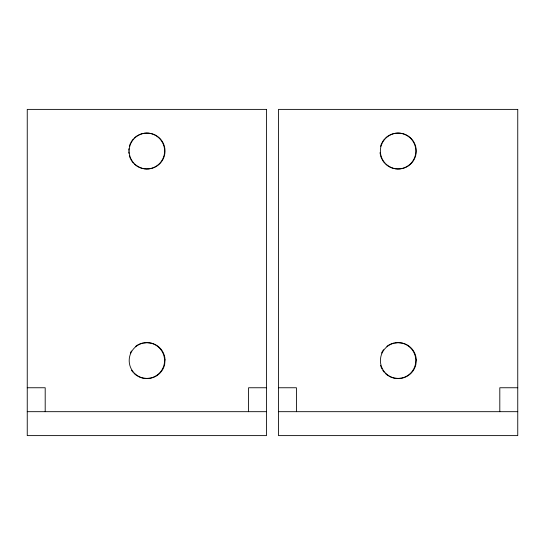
<?xml version="1.0" encoding="UTF-8"?>
<svg xmlns="http://www.w3.org/2000/svg" width="545" height="545" viewBox="0 0 545 545"><rect width="100%" height="100%" fill="white"/><g stroke="black" fill="none" stroke-linecap="round" stroke-linejoin="round"><path stroke-width="0.82" d="M143.499 342.996L147.32 342.642A17.944 17.944 0 0 1 150.604 378.073L145.937 378.503A17.944 17.944 0 0 1 137.735 376.159M394.73 342.996L398.552 342.642A17.944 17.944 0 0 1 401.835 378.073L397.176 378.503A17.944 17.944 0 0 1 388.967 376.159M27.25 387.754L45.194 387.754L45.194 411.679M266.519 387.754L248.575 387.754L248.575 411.679M278.481 387.754L296.425 387.754L296.425 411.679M517.75 387.754L499.806 387.754L499.806 411.679M27.25 411.679L266.519 411.679M278.481 411.679L517.75 411.679M137.067 375.757A17.944 17.944 0 0 1 134.002 373.325M132.946 372.181A17.944 17.944 0 0 1 131.543 370.293M130.33 353.071A17.944 17.944 0 0 1 131.447 351.007M135.63 346.395A17.944 17.944 0 0 1 138.26 344.699M138.955 344.351A17.944 17.944 0 0 1 142.654 343.071M138.396 135.112A17.944 17.944 0 0 1 161.538 140.951A17.944 17.944 0 0 1 158.425 164.604A17.944 17.944 0 0 1 134.561 164.256M133.464 163.153A17.944 17.944 0 0 1 131.147 159.998M130.773 159.317A17.944 17.944 0 0 1 129.356 155.672M128.899 153.37A17.944 17.944 0 0 1 128.763 151.803M128.763 150.25A17.944 17.944 0 0 1 128.899 148.683M129.356 146.38A17.944 17.944 0 0 1 130.773 142.736M131.147 142.054A17.944 17.944 0 0 1 133.464 138.9M134.561 137.803A17.944 17.944 0 0 1 137.715 135.487M388.299 375.757A17.944 17.944 0 0 1 385.233 373.325M384.177 372.181A17.944 17.944 0 0 1 382.774 370.293M381.991 368.945A17.944 17.944 0 0 1 380.553 365.3M381.561 353.071A17.944 17.944 0 0 1 383.564 349.727M386.861 346.395A17.944 17.944 0 0 1 389.491 344.699M390.186 344.351A17.944 17.944 0 0 1 393.885 343.071M389.634 135.112A17.944 17.944 0 0 1 412.769 140.951A17.944 17.944 0 0 1 409.656 164.604A17.944 17.944 0 0 1 385.792 164.256M384.695 163.153A17.944 17.944 0 0 1 382.379 159.998M382.004 159.317A17.944 17.944 0 0 1 380.587 155.672M380.246 154.146A17.944 17.944 0 0 1 380.042 152.586M380.587 146.38A17.944 17.944 0 0 1 382.004 142.736M382.379 142.054A17.944 17.944 0 0 1 384.695 138.9M385.792 137.803A17.944 17.944 0 0 1 388.946 135.487M165.067 359.884L164.638 364.55A17.944 17.944 0 0 1 147.824 378.503L143.165 378.073A17.944 17.944 0 0 1 146.448 342.642L151.115 343.071A17.944 17.944 0 0 1 165.067 359.884M416.298 359.884L415.869 364.55A17.944 17.944 0 0 1 399.063 378.503L394.396 378.073A17.944 17.944 0 0 1 397.68 342.642L402.346 343.071A17.944 17.944 0 0 1 416.298 359.884M266.519 109.388L27.25 109.388L27.25 435.612L266.519 435.612L266.519 109.388M517.75 109.388L278.481 109.388L278.481 435.612L517.75 435.612L517.75 109.388M138.103 166.566A17.944 17.944 0 0 0 165.026 151.026A17.944 17.944 0 0 0 138.103 135.487A17.944 17.944 0 0 0 138.103 166.566M389.334 166.566A17.944 17.944 0 0 0 416.257 151.026A17.944 17.944 0 0 0 389.334 135.487A17.944 17.944 0 0 0 389.334 166.566"/></g></svg>
